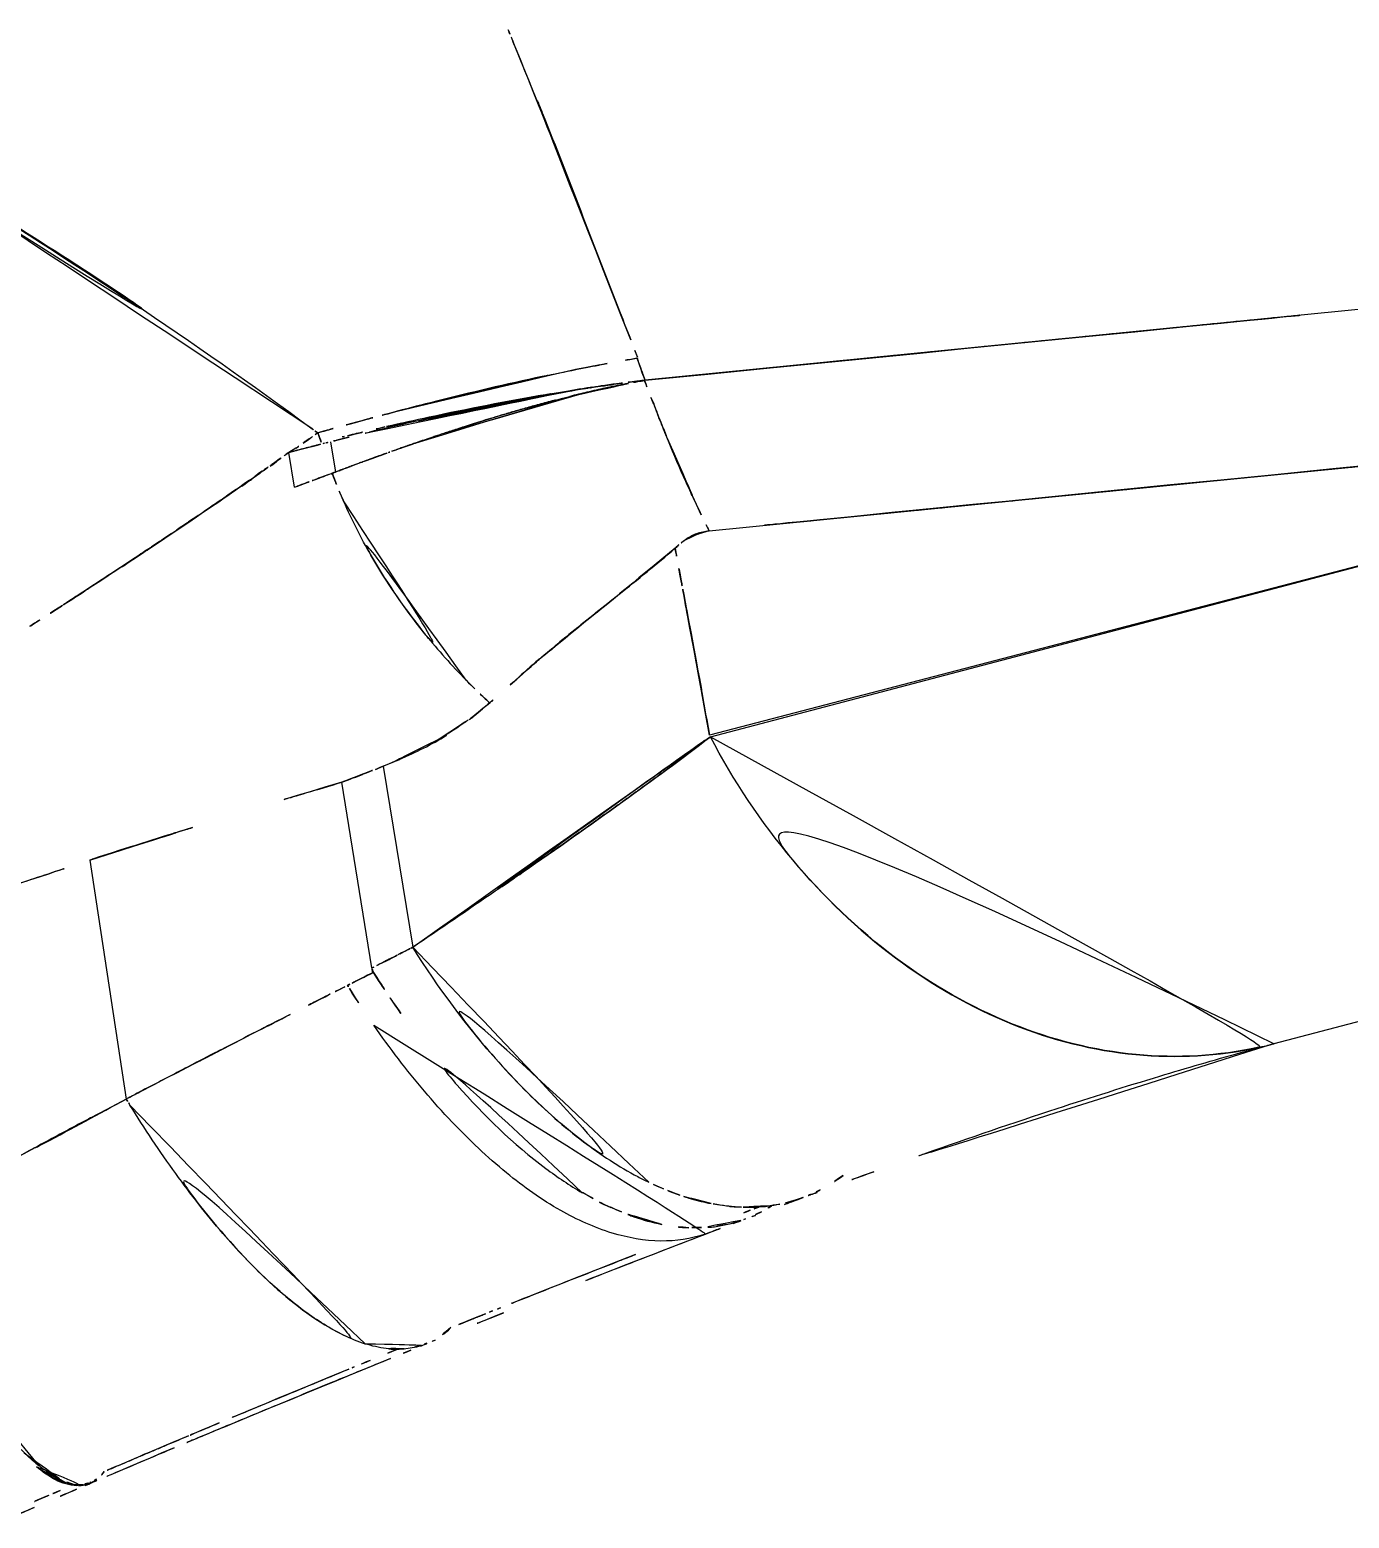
# Model space of a CAD drawing. Extents: x 16296660632 to 16296668616, y -37409619871 to -37409616241.
# Drawn here: x 16296668334.31 to 16296668358.5, y -37409617388.47 to -37409617361.19 of the extents above; entities that cross this region are included whole.
import ezdxf

# ---------------------------------------------------------------- set-up
doc = ezdxf.new("R2010")
doc.units = 0
doc.header["$LTSCALE"] = 10
doc.header["$MEASUREMENT"] = 0
doc.layers.get('0').update_dxf_attribs({"linetype": 'CONTINUOUS'})

msp = doc.modelspace()

# ---------------------------------------------------------------- linework, layer by layer
at = {"linetype": 'Continuous'}
for p, q in [((16296668362.0809, -37409617365.975067), (16296668345.58798, -37409617367.612106)), ((16296668339.820921, -37409617368.73893), (16296668339.91119, -37409617369.293297)), ((16296668339.187941, -37409617368.858253), (16296668339.05728, -37409617368.933693)), ((16296668339.160049, -37409617369.572357), (16296668339.057341, -37409617368.933647)), ((16296668346.76129, -37409617370.369949), (16296668361.848789, -37409617368.87368)), ((16296668362.08124, -37409617370.125328), (16296668346.769779, -37409617374.116753)), ((16296668346.78496, -37409617374.146431), (16296668362.08124, -37409617370.125328)), ((16296668340.78919, -37409617374.685219), (16296668341.329611, -37409617378.004379)), ((16296668340.577311, -37409617378.381981), (16296668340.02989, -37409617374.979263)), ((16296668372.440451, -37409617375.77652), (16296668357.11269, -37409617379.772186)), ((16296668335.408051, -37409617376.406868), (16296668336.074301, -37409617380.785133)), ((16296668340.577311, -37409617378.381989), (16296668340.585979, -37409617378.475449))]:
    msp.add_line(p, q, dxfattribs=at)
for points, start_tangent, end_tangent in [([(16296668343.07633, -37409617361.186943), (16296668343.16588, -37409617361.403221)], (0.383276563, -0.923633626), (0.381845014, -0.924226371)), ([(16296668343.16902, -37409617361.401917), (16296668343.079081, -37409617361.185791)], (-0.383536623, 0.923525668), (-0.38493057, 0.922945533)), ([(16296668343.16588, -37409617361.403221), (16296668345.43865, -37409617367.208893)], (0.381845014, -0.924226371), (0.348851817, -0.937177897)), ([(16296668345.32436, -37409617366.868637), (16296668345.08856, -37409617366.266998), (16296668343.71944, -37409617362.749229), (16296668343.16902, -37409617361.401917)], (-0.362956752, 0.931805986), (-0.383536623, 0.923525668)), ([(16296668330.90106, -37409617362.881493), (16296668330.954889, -37409617362.913193), (16296668335.172741, -37409617365.502998), (16296668339.46207, -37409617368.482536)], (0.861693158, -0.5074297), (0.801626673, -0.597824955)), ([(16296668339.45738, -37409617368.482536), (16296668332.80863, -37409617364.026169), (16296668330.90303, -37409617362.878159)], (-0.803686251, 0.595053283), (-0.860660242, 0.509179681)), ([(16296668345.58798, -37409617367.612106), (16296668347.648861, -37409617367.407562), (16296668349.58042, -37409617367.215843), (16296668351.38596, -37409617367.036629), (16296668353.06881, -37409617366.869598), (16296668354.632299, -37409617366.714401), (16296668356.07975, -37409617366.57074), (16296668357.439211, -37409617366.435799), (16296668358.70908, -37409617366.309761)], (0.99511012, 0.098771699), (0.995254481, 0.09730631)), ([(16296668345.446461, -37409617367.186218), (16296668345.32436, -37409617366.868637)], (-0.350351484, 0.936618299), (-0.362956752, 0.931805986)), ([(16296668344.309719, -37409617367.415749), (16296668345.441521, -37409617367.207443)], (0.980599263, 0.196023177), (0.986365333, 0.16457044)), ([(16296668344.893869, -37409617367.304527), (16296668344.31885, -37409617367.414871)], (-0.983520117, -0.180798724), (-0.9806523, -0.195757671)), ([(16296668345.43865, -37409617367.208893), (16296668344.893869, -37409617367.304527)], (-0.98635134, -0.164654286), (-0.983520117, -0.180798724)), ([(16296668345.58798, -37409617367.612106), (16296668345.50329, -37409617367.377274), (16296668345.447241, -37409617367.22242)], (-0.339214001, 0.940709233), (0.335304652, -0.942109755)), ([(16296668345.441521, -37409617367.207443), (16296668345.490669, -37409617367.344543), (16296668345.53652, -37409617367.479584), (16296668345.576851, -37409617367.612846)], (0.345406353, -0.938453223), (0.273126742, -0.961978057)), ([(16296668345.447241, -37409617367.22242), (16296668345.446461, -37409617367.186218)], (0.410237534, -0.911978709), (-0.350351484, 0.936618299)), ([(16296668341.045271, -37409617368.178307), (16296668341.73859, -37409617368.000427), (16296668343.70256, -37409617367.541588), (16296668344.309719, -37409617367.415749)], (0.967384438, 0.253312751), (0.980599263, 0.196023177)), ([(16296668344.31885, -37409617367.414871), (16296668343.715019, -37409617367.539841), (16296668341.74791, -37409617367.998863), (16296668341.04545, -37409617368.178978)], (-0.9806523, -0.195757671), (-0.967410423, -0.253213492)), ([(16296668344.20949, -37409617367.906067), (16296668344.52306, -37409617367.830307), (16296668344.856131, -37409617367.755203), (16296668345.207701, -37409617367.682457), (16296668345.57744, -37409617367.613968)], (0.970376776, 0.24159659), (0.985139892, 0.171753872)), ([(16296668344.67613, -37409617367.734291), (16296668345.49159, -37409617367.624153)], (0.989082056, 0.147365827), (0.99284205, 0.119434765)), ([(16296668345.013309, -37409617367.683403), (16296668345.437799, -37409617367.629112)], (0.990938521, 0.134316225), (0.992887376, 0.119057377)), ([(16296668345.437811, -37409617367.629219), (16296668345.016541, -37409617367.682968)], (-0.992841478, -0.119439521), (-0.991058081, -0.133431182)), ([(16296668345.576891, -37409617367.612823), (16296668345.0117, -37409617367.685211)], (-0.993323946, -0.115358308), (-0.990421139, -0.138079571)), ([(16296668345.57744, -37409617367.613968), (16296668345.060209, -37409617367.712471)], (-0.985059734, -0.172213007), (-0.979521077, -0.201341651)), ([(16296668345.437799, -37409617367.629112), (16296668345.49058, -37409617367.622833)], (0.992887376, 0.119057376), (0.993128272, 0.117030915)), ([(16296668345.576851, -37409617367.612846), (16296668345.437811, -37409617367.629219)], (-0.993417932, -0.114546112), (-0.992841478, -0.119439522)), ([(16296668345.49058, -37409617367.622833), (16296668345.576891, -37409617367.612823)], (0.993128272, 0.117030915), (0.993520198, 0.113655693)), ([(16296668345.49159, -37409617367.624153), (16296668345.57744, -37409617367.613968)], (0.99284205, 0.119434764), (0.993226981, 0.116190211)), ([(16296668345.57744, -37409617367.613968), (16296668345.696409, -37409617367.926857)], (0.350919947, -0.936405463), (0.359829594, -0.93301804)), ([(16296668340.53768, -37409617368.561737), (16296668341.921631, -37409617368.244766), (16296668343.85247, -37409617367.867172), (16296668344.45233, -37409617367.768417)], (0.972095834, 0.234584079), (0.988052529, 0.154117485)), ([(16296668340.848471, -37409617368.460876), (16296668341.628281, -37409617368.28878), (16296668343.764999, -37409617367.876343), (16296668344.405041, -37409617367.771889)], (0.975134914, 0.221612047), (0.988233021, 0.152955861)), ([(16296668344.406321, -37409617367.7761), (16296668343.7607, -37409617367.885292), (16296668341.58226, -37409617368.321831), (16296668340.77903, -37409617368.505966)], (-0.987423076, -0.158100187), (-0.973252791, -0.229736815)), ([(16296668344.404921, -37409617367.771141), (16296668343.812241, -37409617367.866737), (16296668341.82453, -37409617368.246162), (16296668341.11764, -37409617368.399597)], (-0.988455857, -0.151509137), (-0.975997783, -0.217780457)), ([(16296668341.39423, -37409617368.755569), (16296668341.455391, -37409617368.734497), (16296668341.520639, -37409617368.712151), (16296668341.58876, -37409617368.688919), (16296668341.66127, -37409617368.66433), (16296668341.7397, -37409617368.637894), (16296668341.82556, -37409617368.609123), (16296668341.920309, -37409617368.577621), (16296668342.0254, -37409617368.542976), (16296668342.142229, -37409617368.504837), (16296668342.27212, -37409617368.462914), (16296668342.416361, -37409617368.416931), (16296668342.57617, -37409617368.366768), (16296668342.752661, -37409617368.312302), (16296668342.94685, -37409617368.253563), (16296668343.159639, -37409617368.190697), (16296668343.39179, -37409617368.123993), (16296668343.643909, -37409617368.053879), (16296668343.91641, -37409617367.980957), (16296668344.20949, -37409617367.906067)], (0.945263824, 0.326307067), (0.970376776, 0.24159659)), ([(16296668344.514009, -37409617367.832817), (16296668343.93932, -37409617367.97541), (16296668342.0488, -37409617368.535797), (16296668341.39419, -37409617368.755493)], (-0.973584754, -0.228325922), (-0.94556618, -0.325429868)), ([(16296668344.405041, -37409617367.771889), (16296668344.959471, -37409617367.690742)], (0.988233021, 0.152955861), (0.990692449, 0.136119325)), ([(16296668344.45233, -37409617367.768417), (16296668344.67613, -37409617367.734291)], (0.988052529, 0.154117485), (0.989082056, 0.147365827)), ([(16296668344.67609, -37409617367.734047), (16296668344.406321, -37409617367.7761)], (-0.988726894, -0.149730191), (-0.987423076, -0.158100187)), ([(16296668344.959471, -37409617367.690712), (16296668344.427771, -37409617367.767647)], (-0.99081421, -0.135230176), (-0.98855187, -0.150881414)), ([(16296668345.060209, -37409617367.712471), (16296668344.514009, -37409617367.832817)], (-0.979521077, -0.201341651), (-0.973584754, -0.228325922)), ([(16296668345.0117, -37409617367.685211), (16296668344.67609, -37409617367.734047)], (-0.990421139, -0.138079571), (-0.988726894, -0.14973019)), ([(16296668344.959471, -37409617367.690742), (16296668345.013309, -37409617367.683403)], (0.990692449, 0.136119326), (0.990938521, 0.134316225)), ([(16296668345.016541, -37409617367.682968), (16296668344.959471, -37409617367.690712)], (-0.991058081, -0.133431182), (-0.99081421, -0.135230175)), ([(16296668345.82613, -37409617368.251472), (16296668345.58798, -37409617367.612106)], (-0.361160129, 0.932503813), (-0.336987855, 0.941508994)), ([(16296668345.696409, -37409617367.926857), (16296668345.81831, -37409617368.238632)], (0.359829594, -0.93301804), (0.368415934, -0.929661067)), ([(16296668341.04545, -37409617368.178978), (16296668340.323351, -37409617368.371758)], (-0.967410423, -0.253213492), (-0.964923364, -0.262531716)), ([(16296668339.46207, -37409617368.482536), (16296668339.586321, -37409617368.575401)], (0.801626673, -0.597824955), (0.800385797, -0.599485259)), ([(16296668339.586281, -37409617368.575371), (16296668340.32095, -37409617368.371773)], (0.96249378, 0.271303749), (0.964888746, 0.262658918)), ([(16296668340.32111, -37409617368.372368), (16296668339.7621, -37409617368.526588)], (-0.964915845, -0.26255935), (-0.963077713, -0.269223549)), ([(16296668340.323191, -37409617368.371178), (16296668341.039169, -37409617368.179909)], (0.964896262, 0.262631307), (0.967362914, 0.253394935)), ([(16296668340.81867, -37409617368.467056), (16296668340.39222, -37409617368.565788)], (-0.974962982, -0.222367225), (-0.973511057, -0.22863994)), ([(16296668341.11764, -37409617368.399597), (16296668340.81867, -37409617368.467056)], (-0.975997783, -0.217780457), (-0.974962982, -0.222367225)), ([(16296668345.81831, -37409617368.238632), (16296668345.94294, -37409617368.549049), (16296668346.01609, -37409617368.727608)], (0.368415934, -0.929661067), (0.381645029, -0.92430897)), ([(16296668346.01598, -37409617368.727654), (16296668345.95022, -37409617368.565788), (16296668345.82613, -37409617368.251472)], (-0.379543262, 0.92517399), (-0.361160129, 0.932503813)), ([(16296668339.41641, -37409617368.694611), (16296668339.186131, -37409617368.855873)], (-0.818823867, -0.574044837), (-0.819471102, -0.573120504)), ([(16296668339.32048, -37409617368.763878), (16296668339.453291, -37409617368.669594), (16296668339.58626, -37409617368.575447)], (0.815064161, 0.579370705), (0.816483432, 0.577368864)), ([(16296668339.468201, -37409617368.658287), (16296668339.41641, -37409617368.694611)], (-0.818688261, -0.574238218), (-0.818823867, -0.574044838)), ([(16296668339.58408, -37409617368.576553), (16296668339.45738, -37409617368.482536)], (-0.802412851, 0.596769317), (-0.803686251, 0.595053283)), ([(16296668339.586321, -37409617368.575401), (16296668339.468201, -37409617368.658287)], (-0.818392716, -0.574659345), (-0.818688262, -0.574238216)), ([(16296668339.58626, -37409617368.575447), (16296668339.60948, -37409617368.630363), (16296668339.630819, -37409617368.686653), (16296668339.650591, -37409617368.744133)], (0.407113402, -0.91337762), (0.310539459, -0.95056049)), ([(16296668339.650591, -37409617368.744118), (16296668339.631269, -37409617368.687531), (16296668339.609831, -37409617368.631264), (16296668339.586281, -37409617368.575371)], (-0.30640484, 0.951901294), (-0.404240717, 0.914652635)), ([(16296668339.7621, -37409617368.526588), (16296668339.58408, -37409617368.576553)], (-0.963077713, -0.269223549), (-0.962510228, -0.271245389)), ([(16296668339.71052, -37409617368.766777), (16296668339.63946, -37409617368.784683)], (-0.969789547, -0.243943098), (-0.969581917, -0.244767044)), ([(16296668339.77352, -37409617368.750954), (16296668339.71052, -37409617368.766777)], (-0.969976149, -0.243200061), (-0.969789547, -0.243943098)), ([(16296668339.736139, -37409617368.760429), (16296668339.820921, -37409617368.73893)], (0.969307656, 0.245850905), (0.969396743, 0.245499399)), ([(16296668339.937401, -37409617368.710037), (16296668339.77352, -37409617368.750954)], (-0.970472527, -0.24121168), (-0.969976149, -0.243200061)), ([(16296668339.9373, -37409617368.709641), (16296668340.53768, -37409617368.561737)], (0.969861266, 0.243657802), (0.972095834, 0.234584079)), ([(16296668340.035009, -37409617368.650818), (16296668340.132771, -37409617368.62748)], (0.972513276, 0.232847435), (0.972812531, 0.231593997)), ([(16296668340.132771, -37409617368.62748), (16296668340.848471, -37409617368.460876)], (0.972812531, 0.231593997), (0.975134914, 0.221612047)), ([(16296668340.77903, -37409617368.505966), (16296668339.937401, -37409617368.710037)], (-0.973252791, -0.229736815), (-0.970472527, -0.24121168)), ([(16296668340.39222, -37409617368.565788), (16296668340.13271, -37409617368.627243)], (-0.973511057, -0.22863994), (-0.972643762, -0.232301772)), ([(16296668341.322599, -37409617368.780373), (16296668341.327101, -37409617368.778801), (16296668341.391411, -37409617368.756554), (16296668341.39423, -37409617368.755569)], (0.944751732, 0.327786767), (0.945263824, 0.326307068)), ([(16296668341.39419, -37409617368.755493), (16296668341.32255, -37409617368.78022)], (-0.94556618, -0.325429868), (-0.945028955, -0.326986657)), ([(16296668346.01609, -37409617368.727608), (16296668346.334101, -37409617369.468643), (16296668346.761, -37409617370.369308)], (0.381645029, -0.92430897), (0.447408719, -0.894329603)), ([(16296668338.825001, -37409617369.098579), (16296668339.05728, -37409617368.933693)], (0.816437228, 0.577434198), (0.814426577, 0.580266621)), ([(16296668339.05728, -37409617368.933693), (16296668338.825041, -37409617369.098488)], (-0.81455696, -0.580083579), (-0.816499351, -0.577346351)), ([(16296668339.057341, -37409617368.933647), (16296668339.311991, -37409617368.868393), (16296668339.56653, -37409617368.803497), (16296668339.736139, -37409617368.760429)], (0.968553093, 0.248806967), (0.969307656, 0.245850905)), ([(16296668339.197861, -37409617368.897346), (16296668339.057301, -37409617368.933678)], (-0.968362191, -0.249548928), (-0.968000355, -0.250948826)), ([(16296668339.18783, -37409617368.858299), (16296668339.32048, -37409617368.763878)], (0.814365061, 0.580352951), (0.81506416, 0.579370706)), ([(16296668339.63946, -37409617368.784683), (16296668339.197861, -37409617368.897346)], (-0.969581917, -0.244767044), (-0.968362191, -0.249548927)), ([(16296668340.565689, -37409617369.049919), (16296668340.62187, -37409617369.029457), (16296668340.69243, -37409617369.003853), (16296668340.73535, -37409617368.988327)], (0.939407602, 0.342802213), (0.940574019, 0.339588743)), ([(16296668340.650101, -37409617369.0186), (16296668340.5655, -37409617369.049393)], (-0.940023343, -0.341110121), (-0.939399439, -0.342824581)), ([(16296668340.735161, -37409617368.987831), (16296668340.650101, -37409617369.0186)], (-0.94065214, -0.33937229), (-0.940023343, -0.34111012)), ([(16296668340.73535, -37409617368.988327), (16296668340.769819, -37409617368.975899), (16296668340.854429, -37409617368.945503), (16296668340.88426, -37409617368.934822)], (0.940574019, 0.339588744), (0.941592021, 0.336755797)), ([(16296668340.88426, -37409617368.934822), (16296668340.945089, -37409617368.913109)], (0.941592021, 0.336755797), (0.942033401, 0.335519108)), ([(16296668341.32255, -37409617368.78022), (16296668340.735161, -37409617368.987831)], (-0.945028956, -0.326986656), (-0.94065214, -0.339372289)), ([(16296668340.945089, -37409617368.913109), (16296668341.03437, -37409617368.881416), (16296668341.11611, -37409617368.852547), (16296668341.14179, -37409617368.843513)], (0.942033401, 0.335519107), (0.943410114, 0.331628342)), ([(16296668341.14179, -37409617368.843513), (16296668341.191071, -37409617368.826233), (16296668341.214849, -37409617368.817886)], (0.943410114, 0.331628342), (0.943948438, 0.330092936)), ([(16296668341.214849, -37409617368.817886), (16296668341.26086, -37409617368.801842), (16296668341.322599, -37409617368.780373)], (0.943948438, 0.330092935), (0.944751732, 0.327786767)), ([(16296668346.618259, -37409617370.07917), (16296668346.34137, -37409617369.485153), (16296668346.01598, -37409617368.727654)], (-0.435067434, 0.900397872), (-0.379543262, 0.92517399)), ([(16296668360.55061, -37409617369.002434), (16296668360.51729, -37409617369.005737), (16296668360.411341, -37409617369.016243), (16296668360.2953, -37409617369.027763), (16296668360.167891, -37409617369.04039), (16296668360.02783, -37409617369.054283), (16296668359.873819, -37409617369.06955), (16296668359.70455, -37409617369.086342), (16296668359.518721, -37409617369.104767), (16296668359.31505, -37409617369.124977), (16296668359.092251, -37409617369.147057), (16296668358.84902, -37409617369.171204), (16296668358.584061, -37409617369.197472), (16296668358.296089, -37409617369.226021), (16296668357.983801, -37409617369.257004), (16296668357.64591, -37409617369.290497), (16296668357.28112, -37409617369.326683), (16296668356.88814, -37409617369.365646), (16296668356.464899, -37409617369.407631), (16296668356.00905, -37409617369.452843), (16296668355.518101, -37409617369.501518), (16296668354.988819, -37409617369.554008), (16296668354.417959, -37409617369.610626), (16296668353.802259, -37409617369.671677), (16296668353.138491, -37409617369.737511), (16296668352.42338, -37409617369.808434), (16296668351.653669, -37409617369.884773), (16296668350.8244, -37409617369.967003), (16296668349.928129, -37409617370.055893), (16296668348.95727, -37409617370.152184), (16296668347.9042, -37409617370.256607), (16296668346.761299, -37409617370.369949)], (-0.995118381, -0.098688437), (-0.995118384, -0.098688411)), ([(16296668338.57708, -37409617369.273178), (16296668338.18766, -37409617369.544991)], (-0.818499142, -0.57450775), (-0.821488944, -0.570224442)), ([(16296668338.583651, -37409617369.268639), (16296668338.825001, -37409617369.098579)], (0.818437665, 0.574595325), (0.816437228, 0.577434198)), ([(16296668338.83243, -37409617369.10273), (16296668338.5252, -37409617369.316254)], (-0.820605021, -0.571495756), (-0.821725681, -0.569883238)), ([(16296668338.825041, -37409617369.098488), (16296668338.57708, -37409617369.273178)], (-0.816499352, -0.577346351), (-0.818499142, -0.57450775)), ([(16296668339.91119, -37409617369.293297), (16296668339.890869, -37409617369.300972), (16296668339.87047, -37409617369.308563), (16296668339.850019, -37409617369.316139)], (-0.935135202, -0.354291059), (-0.938626319, -0.344935696)), ([(16296668339.86714, -37409617369.309807), (16296668339.87347, -37409617369.307457), (16296668339.8978, -37409617369.298393), (16296668339.9112, -37409617369.293343)], (0.938490885, 0.345304009), (0.935315884, 0.353813788)), ([(16296668339.917801, -37409617369.29084), (16296668339.989651, -37409617369.263687), (16296668340.011909, -37409617369.255287), (16296668340.035561, -37409617369.246391), (16296668340.058029, -37409617369.237953), (16296668340.08917, -37409617369.226257), (16296668340.10597, -37409617369.219963), (16296668340.12398, -37409617369.213211), (16296668340.136841, -37409617369.208397)], (0.935276942, 0.353916715), (0.936597997, 0.350405752)), ([(16296668340.012739, -37409617369.254784), (16296668339.91778, -37409617369.290787)], (-0.935365148, -0.35368353), (-0.93468044, -0.355489065)), ([(16296668340.136841, -37409617369.208397), (16296668340.14356, -37409617369.205887), (16296668340.16514, -37409617369.197823), (16296668340.189131, -37409617369.188858), (16296668340.197741, -37409617369.185654)], (0.936597998, 0.350405751), (0.936983894, 0.349372555)), ([(16296668340.5655, -37409617369.049393), (16296668340.012739, -37409617369.254784)], (-0.939399439, -0.342824581), (-0.935365148, -0.35368353)), ([(16296668340.197741, -37409617369.185654), (16296668340.215969, -37409617369.178864), (16296668340.246031, -37409617369.167671), (16296668340.279579, -37409617369.155197), (16296668340.316629, -37409617369.141472), (16296668340.35684, -37409617369.126587), (16296668340.370781, -37409617369.121452)], (0.936983894, 0.349372555), (0.938138021, 0.346261539)), ([(16296668340.370781, -37409617369.121452), (16296668340.39974, -37409617369.110771), (16296668340.4471, -37409617369.093353)], (0.938138021, 0.346261539), (0.938623216, 0.344944137)), ([(16296668340.4471, -37409617369.093353), (16296668340.49962, -37409617369.074074), (16296668340.55773, -37409617369.052818), (16296668340.565689, -37409617369.049919)], (0.938623216, 0.344944138), (0.939407602, 0.342802214)), ([(16296668338.5252, -37409617369.316254), (16296668336.52202, -37409617370.680946)], (-0.821725681, -0.569883238), (-0.83198493, -0.55479823)), ([(16296668338.187691, -37409617369.545036), (16296668338.57712, -37409617369.273232)], (0.821529233, 0.570166396), (0.818490592, 0.57451993)), ([(16296668338.192591, -37409617369.552094), (16296668338.69039, -37409617369.207329)], (0.823754927, 0.566946048), (0.820400695, 0.571789034)), ([(16296668339.16004, -37409617369.572388), (16296668339.389549, -37409617369.486687), (16296668339.542801, -37409617369.42968)], (0.936535646, 0.350572366), (0.937449889, 0.348120247)), ([(16296668339.236919, -37409617369.543503), (16296668339.160049, -37409617369.572357)], (-0.936326525, -0.351130516), (-0.936004701, -0.3519875)), ([(16296668339.313749, -37409617369.514732), (16296668339.236919, -37409617369.543503)], (-0.93664881, -0.350269905), (-0.936326525, -0.351130515)), ([(16296668339.39052, -37409617369.486053), (16296668339.313749, -37409617369.514732)], (-0.936971543, -0.349405677), (-0.936648811, -0.350269904)), ([(16296668339.5439, -37409617369.429024), (16296668339.39052, -37409617369.486053)], (-0.937608532, -0.347692739), (-0.936971543, -0.349405677)), ([(16296668339.543989, -37409617369.429253), (16296668339.619499, -37409617369.401222), (16296668339.696251, -37409617369.372787)], (0.937452698, 0.348112683), (0.937815198, 0.347134922)), ([(16296668339.768909, -37409617369.345917), (16296668339.62051, -37409617369.400658), (16296668339.5439, -37409617369.429024)], (-0.938521739, -0.345220142), (-0.937608532, -0.347692739)), ([(16296668339.696251, -37409617369.372787), (16296668339.77305, -37409617369.344383)], (0.937815198, 0.347134922), (0.937997691, 0.346641504)), ([(16296668339.77305, -37409617369.344383), (16296668339.84989, -37409617369.31601)], (0.937997691, 0.346641503), (0.93818006, 0.34614762)), ([(16296668339.850019, -37409617369.316139), (16296668339.768909, -37409617369.345917)], (-0.938851486, -0.344322359), (-0.938521738, -0.345220142)), ([(16296668339.84989, -37409617369.31601), (16296668340.06584, -37409617369.839394)], (0.356537621, -0.934280967), (0.405964038, -0.913889052)), ([(16296668340.06612, -37409617369.839256), (16296668339.84996, -37409617369.316078)], (-0.405616303, 0.914043442), (-0.357974882, 0.933731216)), ([(16296668336.521669, -37409617370.68042), (16296668337.694771, -37409617369.892662), (16296668338.192591, -37409617369.552094)], (0.833251114, 0.552894729), (0.823754927, 0.566946048)), ([(16296668337.62145, -37409617369.935013), (16296668338.107201, -37409617369.600822)], (0.825553028, 0.564324551), (0.822129294, 0.56930082)), ([(16296668338.09577, -37409617369.608704), (16296668337.62145, -37409617369.935013)], (-0.822168144, -0.569244712), (-0.825518155, -0.564375563)), ([(16296668340.06584, -37409617369.839394), (16296668340.5616, -37409617370.816338), (16296668341.525841, -37409617372.227501), (16296668342.305571, -37409617373.10627)], (0.405964038, -0.913889052), (0.700897699, -0.713261814)), ([(16296668337.256451, -37409617370.183372), (16296668337.62145, -37409617369.935013)], (0.827914079, 0.560854952), (0.825553028, 0.56432455)), ([(16296668337.62145, -37409617369.935013), (16296668337.25646, -37409617370.18338)], (-0.825518155, -0.564375563), (-0.827906272, -0.560866477)), ([(16296668336.76148, -37409617370.516762), (16296668337.14427, -37409617370.259247)], (0.830845876, 0.556502588), (0.828605437, 0.559833037)), ([(16296668337.144291, -37409617370.259262), (16296668336.76148, -37409617370.516762)], (-0.828603814, -0.55983544), (-0.830857956, -0.556484553)), ([(16296668337.14427, -37409617370.259247), (16296668337.256451, -37409617370.183372)], (0.828605437, 0.559833037), (0.827914079, 0.560854953)), ([(16296668337.25646, -37409617370.18338), (16296668337.144291, -37409617370.259262)], (-0.827906272, -0.560866477), (-0.828603814, -0.55983544)), ([(16296668342.305269, -37409617373.10656), (16296668341.558901, -37409617372.268898), (16296668340.584391, -37409617370.857246), (16296668340.06612, -37409617369.839256)], (-0.700892237, 0.713267182), (-0.405616303, 0.914043442)), ([(16296668346.3279, -37409617370.533318), (16296668346.53586, -37409617370.423088), (16296668346.761299, -37409617370.369949)], (0.826776164, 0.562531044), (0.994548433, 0.10427567)), ([(16296668346.761, -37409617370.369308), (16296668346.53623, -37409617370.422737), (16296668346.32789, -37409617370.533318)], (-0.99445262, -0.105185491), (-0.826274528, -0.563267614)), ([(16296668346.761299, -37409617370.369949), (16296668346.618259, -37409617370.07917)], (-0.447749033, 0.894159272), (-0.435067434, 0.900397872)), ([(16296668336.34609, -37409617370.793747), (16296668336.659611, -37409617370.584908)], (0.833073381, 0.553162492), (0.831411508, 0.555657183)), ([(16296668336.65962, -37409617370.584923), (16296668336.34609, -37409617370.793747)], (-0.831425334, -0.555636495), (-0.833087659, -0.553140988)), ([(16296668336.659611, -37409617370.584908), (16296668336.76148, -37409617370.516762)], (0.831411508, 0.555657183), (0.830845876, 0.556502588)), ([(16296668336.76148, -37409617370.516762), (16296668336.65962, -37409617370.584923)], (-0.830857955, -0.556484553), (-0.831425334, -0.555636495)), ([(16296668346.138889, -37409617370.690948), (16296668346.3279, -37409617370.533318)], (0.703539243, 0.71065641), (0.826776164, 0.562531044)), ([(16296668346.32789, -37409617370.533318), (16296668346.13928, -37409617370.691017)], (-0.826274528, -0.563267614), (-0.703008576, -0.71118137)), ([(16296668334.92894, -37409617371.7229), (16296668336.203251, -37409617370.89109), (16296668336.521669, -37409617370.68042)], (0.839801197, 0.54289405), (0.833251114, 0.552894729)), ([(16296668336.52202, -37409617370.680946), (16296668336.392839, -37409617370.766937), (16296668335.31789, -37409617371.472481)], (-0.83198493, -0.55479823), (-0.838927582, -0.544243064)), ([(16296668336.17098, -37409617370.909828), (16296668335.955799, -37409617371.05191)], (-0.833961597, -0.551822485), (-0.834989231, -0.550266284)), ([(16296668336.17098, -37409617370.909828), (16296668336.34609, -37409617370.793747)], (0.833950267, 0.551839607), (0.833073381, 0.553162492)), ([(16296668336.34609, -37409617370.793747), (16296668336.17098, -37409617370.909828)], (-0.833087659, -0.553140988), (-0.833961597, -0.551822485)), ([(16296668346.13928, -37409617370.691017), (16296668345.10449, -37409617371.540672), (16296668344.90262, -37409617371.701912)], (-0.760519085, -0.649315579), (-0.781732735, -0.623613607)), ([(16296668346.13945, -37409617370.690941), (16296668346.21003, -37409617371.073013)], (0.181397483, -0.98340986), (0.181890706, -0.983318754)), ([(16296668346.24929, -37409617371.284866), (16296668346.138889, -37409617370.690948)], (-0.182414374, 0.983221743), (-0.183103553, 0.983093632)), ([(16296668335.68215, -37409617371.231812), (16296668335.955799, -37409617371.051933)], (0.836232684, 0.548374778), (0.83498329, 0.5502753)), ([(16296668335.955799, -37409617371.05191), (16296668335.68215, -37409617371.231812)], (-0.834989231, -0.550266284), (-0.836233025, -0.548374259)), ([(16296668335.955799, -37409617371.051933), (16296668336.17098, -37409617370.909828)], (0.83498329, 0.5502753), (0.833950267, 0.551839607)), ([(16296668344.90283, -37409617371.702179), (16296668346.13945, -37409617370.690941)], (0.779399661, 0.626527069), (0.771593494, 0.636115933)), ([(16296668346.21003, -37409617371.073013), (16296668346.24925, -37409617371.284866)], (0.181890706, -0.983318753), (0.182164437, -0.98326808)), ([(16296668334.93951, -37409617371.715797), (16296668335.602221, -37409617371.284203)], (0.839268475, 0.54371723), (0.836584184, 0.547838391)), ([(16296668335.31789, -37409617371.472481), (16296668334.889391, -37409617371.749336)], (-0.838927582, -0.544243064), (-0.840904571, -0.541183427)), ([(16296668335.602221, -37409617371.284187), (16296668334.93952, -37409617371.715797)], (-0.836583152, -0.547839967), (-0.839260557, -0.543729452)), ([(16296668335.602221, -37409617371.284203), (16296668335.68215, -37409617371.231812)], (0.836584184, 0.547838391), (0.836232684, 0.548374779)), ([(16296668335.68215, -37409617371.231812), (16296668335.602221, -37409617371.284187)], (-0.836233025, -0.548374258), (-0.836583152, -0.547839967)), ([(16296668346.24925, -37409617371.284866), (16296668346.29563, -37409617371.535004)], (0.182164437, -0.98326808), (0.182487843, -0.98320811)), ([(16296668346.29566, -37409617371.534981), (16296668346.24929, -37409617371.284866)], (-0.182123887, 0.983275592), (-0.182414374, 0.983221743)), ([(16296668334.889391, -37409617371.749336), (16296668334.351589, -37409617372.093918)], (-0.840904571, -0.541183427), (-0.843029487, -0.537867348)), ([(16296668334.716379, -37409617371.860107), (16296668334.92894, -37409617371.7229)], (0.8405128, 0.541791689), (0.839801197, 0.54289405)), ([(16296668334.888889, -37409617371.748573), (16296668334.93951, -37409617371.715797)], (0.839456875, 0.54342631), (0.839268475, 0.54371723)), ([(16296668334.93952, -37409617371.715797), (16296668334.88913, -37409617371.748428)], (-0.839260557, -0.543729452), (-0.839447889, -0.543440192)), ([(16296668344.90262, -37409617371.701912), (16296668343.951019, -37409617372.468513), (16296668342.734739, -37409617373.520859)], (-0.781732735, -0.623613607), (-0.739486688, -0.673171181)), ([(16296668343.968809, -37409617372.452637), (16296668344.85128, -37409617371.743568), (16296668344.90283, -37409617371.702179)], (0.772499856, 0.635014939), (0.779399661, 0.626527069)), ([(16296668346.29563, -37409617371.535004), (16296668346.35203, -37409617371.83857), (16296668346.5672, -37409617372.990387), (16296668346.78496, -37409617374.146431)], (0.182487844, -0.98320811), (0.185856963, -0.982576811)), ([(16296668346.769779, -37409617374.116753), (16296668346.56119, -37409617372.975403), (16296668346.350889, -37409617371.833473), (16296668346.29566, -37409617371.534981)], (-0.179117031, 0.983827774), (-0.182123888, 0.983275592)), ([(16296668334.35124, -37409617372.093384), (16296668334.7171, -37409617371.85965)], (0.843071791, 0.537801037), (0.842371712, 0.538896928)), ([(16296668334.716379, -37409617371.860107), (16296668334.888889, -37409617371.748573)], (0.840081434, 0.542460306), (0.839456875, 0.54342631)), ([(16296668334.351589, -37409617372.093918), (16296668334.23797, -37409617372.166344)], (-0.843029487, -0.537867348), (-0.843428591, -0.537241298)), ([(16296668343.11244, -37409617373.195488), (16296668343.535549, -37409617372.81855), (16296668343.968809, -37409617372.452637)], (0.744873972, 0.667205191), (0.772499856, 0.635014939)), ([(16296668342.305571, -37409617373.10627), (16296668342.73488, -37409617373.520882)], (0.700897699, -0.713261814), (0.737329423, -0.675533361)), ([(16296668342.734739, -37409617373.520859), (16296668342.305269, -37409617373.10656)], (-0.738198146, 0.674583944), (-0.700892237, 0.713267182)), ([(16296668342.604099, -37409617373.635353), (16296668343.11244, -37409617373.195488)], (0.774415531, 0.632677315), (0.744873972, 0.667205191)), ([(16296668342.6047, -37409617373.635979), (16296668341.94595, -37409617374.12178)], (-0.758246258, -0.65196826), (-0.85130459, -0.524671797)), ([(16296668342.73488, -37409617373.520882), (16296668342.6047, -37409617373.635979)], (-0.740116853, -0.672478285), (-0.758246258, -0.65196826)), ([(16296668341.783939, -37409617374.205231), (16296668342.249531, -37409617373.907043), (16296668342.604099, -37409617373.635353)], (0.865591302, 0.500751134), (0.774415531, 0.632677315)), ([(16296668341.94595, -37409617374.12178), (16296668341.089609, -37409617374.557228), (16296668340.789141, -37409617374.685661)], (-0.85130459, -0.524671797), (-0.923489519, -0.383623653)), ([(16296668341.32967, -37409617378.004433), (16296668344.338989, -37409617375.932747), (16296668345.014299, -37409617375.452438), (16296668345.654619, -37409617374.989197), (16296668345.96126, -37409617374.764137), (16296668346.258381, -37409617374.543709), (16296668346.40325, -37409617374.435303), (16296668346.5457, -37409617374.328072), (16296668346.677971, -37409617374.213257), (16296668346.784479, -37409617374.145409)], (0.829008211, 0.559236431), (0.911910265, 0.410389655)), ([(16296668346.78496, -37409617374.146431), (16296668345.181259, -37409617375.33268), (16296668343.35195, -37409617376.623512), (16296668341.329679, -37409617378.004478)], (-0.793786395, -0.608196645), (-0.828354218, -0.560204686)), ([(16296668346.78499, -37409617374.146561), (16296668348.295309, -37409617376.402367), (16296668350.1817, -37409617378.196564), (16296668352.32654, -37409617379.410797), (16296668354.59326, -37409617379.970558), (16296668356.838449, -37409617379.837723), (16296668357.125931, -37409617379.768433)], (0.466955891, -0.884280609), (0.967052087, 0.254578596)), ([(16296668340.7892, -37409617374.68528), (16296668341.783939, -37409617374.205231)], (0.927090759, 0.37483693), (0.865591302, 0.500751134)), ([(16296668340.02989, -37409617374.979263), (16296668340.28368, -37409617374.880783), (16296668340.536791, -37409617374.782761), (16296668340.78919, -37409617374.685226)], (0.932135005, 0.362110939), (0.932882296, 0.360181373)), ([(16296668340.789141, -37409617374.685661), (16296668340.40572, -37409617374.839256)], (-0.923489519, -0.383623653), (-0.93287351, -0.360204129)), ([(16296668340.02989, -37409617374.979263), (16296668337.28801, -37409617375.808487)], (-0.959197723, -0.282736146), (-0.954995773, -0.296619408)), ([(16296668340.40572, -37409617374.839256), (16296668340.02989, -37409617374.979263)], (-0.93287351, -0.360204129), (-0.941123528, -0.338062872)), ([(16296668357.112459, -37409617379.772087), (16296668356.829679, -37409617379.839851), (16296668354.5833, -37409617379.970673), (16296668352.32024, -37409617379.412422), (16296668350.18038, -37409617378.200249), (16296668348.29619, -37409617376.408539), (16296668346.785021, -37409617374.146553)], (-0.967478298, -0.252954031), (-0.465590263, 0.8850004)), ([(16296668335.40801, -37409617376.406937), (16296668336.92704, -37409617375.921753), (16296668337.288059, -37409617375.808632)], (0.950812281, 0.309767666), (0.954530808, 0.29811229)), ([(16296668337.28801, -37409617375.808487), (16296668337.165951, -37409617375.846458), (16296668336.19989, -37409617376.150047)], (-0.954995773, -0.296619408), (-0.95325091, -0.302179918)), ([(16296668336.19989, -37409617376.150047), (16296668334.248949, -37409617376.777092)], (-0.95325091, -0.302179918), (-0.951019977, -0.309129427)), ([(16296668332.573811, -37409617377.337044), (16296668332.960421, -37409617377.21093), (16296668333.376869, -37409617377.075073), (16296668333.826571, -37409617376.928337), (16296668334.312969, -37409617376.769173), (16296668334.83918, -37409617376.595993), (16296668335.408051, -37409617376.406883)], (0.950836683, 0.309692754), (0.948517823, 0.31672376)), ([(16296668341.24556, -37409617378.044807), (16296668341.070589, -37409617378.132736), (16296668341.00976, -37409617378.165154)], (-0.899584835, -0.436746064), (-0.880261587, -0.474488713)), ([(16296668341.25001, -37409617378.043022), (16296668341.329611, -37409617378.004402)], (0.89463573, 0.446796274), (0.905723078, 0.423869916)), ([(16296668341.329611, -37409617378.004379), (16296668341.24556, -37409617378.044807)], (-0.90248497, -0.430721347), (-0.899584835, -0.436746064)), ([(16296668341.329611, -37409617378.004402), (16296668342.90559, -37409617380.111748), (16296668344.600969, -37409617381.671143), (16296668345.739759, -37409617382.350388)], (0.535301573, -0.844661013), (0.90792085, -0.419141658)), ([(16296668341.00976, -37409617378.165154), (16296668340.82453, -37409617378.264313), (16296668340.577311, -37409617378.381989)], (-0.880261587, -0.474488713), (-0.912970216, -0.408026207)), ([(16296668340.67053, -37409617378.337418), (16296668340.84355, -37409617378.248497), (16296668341.00971, -37409617378.165047)], (0.893946731, 0.448173227), (0.894558442, 0.446950997)), ([(16296668341.00971, -37409617378.165047), (16296668341.092409, -37409617378.123421)], (0.894558442, 0.446950996), (0.891287633, 0.45343837)), ([(16296668341.092409, -37409617378.123421), (16296668341.25001, -37409617378.043022)], (0.891287633, 0.45343837), (0.89463573, 0.446796275)), ([(16296668340.215639, -37409617378.661942), (16296668340.28413, -37409617378.627167), (16296668340.436041, -37409617378.550797), (16296668340.586149, -37409617378.475792)], (0.891964433, 0.452105573), (0.89886248, 0.438230809)), ([(16296668340.585991, -37409617378.475449), (16296668340.175911, -37409617378.681938)], (-0.893177036, -0.449705216), (-0.893102837, -0.449852556)), ([(16296668340.577419, -37409617378.382378), (16296668340.67053, -37409617378.337418)], (0.908282964, 0.418356375), (0.893946731, 0.448173228)), ([(16296668340.609421, -37409617378.466583), (16296668340.598709, -37409617378.438454), (16296668340.588011, -37409617378.410263), (16296668340.577419, -37409617378.382378)], (-0.3554629, 0.934690391), (-0.354888148, 0.934908767)), ([(16296668340.6084, -37409617378.464996), (16296668341.14394, -37409617379.258827)], (0.537779428, -0.843085575), (0.581214248, -0.813750575)), ([(16296668345.65435, -37409617382.308907), (16296668345.456091, -37409617382.20816), (16296668344.45994, -37409617381.567719), (16296668343.44227, -37409617380.678299), (16296668342.400749, -37409617379.512993), (16296668341.32967, -37409617378.004433)], (-0.899632365, 0.436648151), (-0.535277334, 0.844676374)), ([(16296668339.61788, -37409617378.962357), (16296668340.129709, -37409617378.703842)], (0.89219752, 0.45164542), (0.89301089, 0.450035055)), ([(16296668340.085819, -37409617378.727333), (16296668339.61828, -37409617378.96315)], (-0.893053341, -0.449950808), (-0.892603782, -0.450841977)), ([(16296668340.175911, -37409617378.681938), (16296668340.085819, -37409617378.727333)], (-0.893102837, -0.449852556), (-0.893053342, -0.449950807)), ([(16296668340.13014, -37409617378.70472), (16296668340.215639, -37409617378.661942)], (0.897780245, 0.440443676), (0.891964433, 0.452105573)), ([(16296668340.13014, -37409617378.70472), (16296668340.16609, -37409617378.761337)], (0.534436125, -0.845208866), (0.537322813, -0.843376662)), ([(16296668340.16609, -37409617378.761337), (16296668340.61466, -37409617379.433411)], (0.537322814, -0.843376662), (0.573205121, -0.819411917)), ([(16296668341.1105, -37409617379.216293), (16296668340.609421, -37409617378.466583)], (-0.576205451, 0.817304887), (-0.535702087, 0.844407055)), ([(16296668339.61828, -37409617378.96315), (16296668339.083281, -37409617379.233994)], (-0.892603782, -0.450841977), (-0.891690085, -0.452646431)), ([(16296668339.43264, -37409617379.056213), (16296668339.55245, -37409617378.995483), (16296668339.61788, -37409617378.962357)], (0.891901614, 0.452229488), (0.89219752, 0.45164542)), ([(16296668337.813311, -37409617379.883141), (16296668338.39119, -37409617379.586693), (16296668339.43264, -37409617379.056213)], (0.889307945, 0.457308844), (0.891901614, 0.452229489)), ([(16296668339.083281, -37409617379.233994), (16296668337.81325, -37409617379.883018)], (-0.891690085, -0.452646431), (-0.889344929, -0.457236915)), ([(16296668340.61466, -37409617379.433411), (16296668341.06658, -37409617380.050308), (16296668342.04771, -37409617381.204483), (16296668343.04841, -37409617382.140167), (16296668344.040991, -37409617382.828522), (16296668344.98741, -37409617383.242554), (16296668345.877119, -37409617383.38752), (16296668346.68795, -37409617383.263092), (16296668346.767891, -37409617383.234177)], (0.573205121, -0.819411917), (0.933655309, 0.358172812)), ([(16296668344.435289, -37409617382.502876), (16296668343.770041, -37409617382.058327), (16296668342.143391, -37409617380.531212), (16296668341.1105, -37409617379.216293)], (-0.862427795, 0.506180104), (-0.57620545, 0.817304887)), ([(16296668336.326799, -37409617380.652733), (16296668336.3403, -37409617380.645432), (16296668336.487459, -37409617380.568848), (16296668336.634529, -37409617380.492409), (16296668336.92837, -37409617380.339973), (16296668337.221821, -37409617380.188103), (16296668337.80744, -37409617379.886162), (16296668337.813311, -37409617379.883141)], (0.878655779, 0.47745578), (0.889307945, 0.457308844)), ([(16296668337.81325, -37409617379.883018), (16296668337.578991, -37409617380.003593), (16296668336.32688, -37409617380.652847)], (-0.889344929, -0.457236915), (-0.88618291, -0.46333557)), ([(16296668357.12606, -37409617379.768944), (16296668356.507959, -37409617379.935402), (16296668355.02491, -37409617380.365387), (16296668353.1425, -37409617380.958717), (16296668350.736561, -37409617381.776703), (16296668349.78026, -37409617382.117401)], (-0.96682489, -0.255440076), (-0.940741638, -0.339124123)), ([(16296668336.07365, -37409617380.783859), (16296668336.21414, -37409617380.714508), (16296668336.326799, -37409617380.652733)], (0.917571901, 0.397569877), (0.878655779, 0.47745578)), ([(16296668336.32688, -37409617380.652847), (16296668336.07427, -37409617380.78521)], (-0.88618291, -0.463335569), (-0.885382138, -0.464863926)), ([(16296668333.759621, -37409617382.020554), (16296668334.47006, -37409617381.641327), (16296668335.249269, -37409617381.222672), (16296668336.07427, -37409617380.785187)], (0.884733379, 0.466097466), (0.884741951, 0.466081196)), ([(16296668336.074301, -37409617380.785133), (16296668334.58584, -37409617381.587029), (16296668333.758301, -37409617382.018013)], (-0.877368405, -0.479817343), (-0.887238155, -0.461311669)), ([(16296668336.07427, -37409617380.785187), (16296668336.144461, -37409617380.898758)], (0.523459359, -0.852050644), (0.528060217, -0.849206929)), ([(16296668336.14443, -37409617380.898781), (16296668336.074261, -37409617380.785271)], (-0.528160397, 0.849144625), (-0.523491688, 0.852030781)), ([(16296668336.144461, -37409617380.898758), (16296668336.983829, -37409617382.15229), (16296668337.84621, -37409617383.24704), (16296668338.66296, -37409617384.103737), (16296668339.43564, -37409617384.73912), (16296668340.164021, -37409617385.160767), (16296668340.453199, -37409617385.270981)], (0.528060217, -0.849206928), (0.952994839, -0.302986529)), ([(16296668340.453291, -37409617385.270683), (16296668340.06101, -37409617385.111076), (16296668338.77862, -37409617384.208397), (16296668337.41564, -37409617382.721992), (16296668336.14443, -37409617380.898781)], (-0.951516159, 0.307598764), (-0.528160397, 0.849144625)), ([(16296668349.78026, -37409617382.117401), (16296668348.74225, -37409617382.496178)], (-0.940741638, -0.339124123), (-0.938102132, -0.346358758)), ([(16296668345.739759, -37409617382.350388), (16296668346.228161, -37409617382.546783)], (0.90792085, -0.419141658), (0.94608663, -0.323913704)), ([(16296668346.22785, -37409617382.547668), (16296668345.65435, -37409617382.308907)], (-0.945280584, 0.326258513), (-0.899632365, 0.436648151)), ([(16296668349.21722, -37409617382.184288), (16296668348.79714, -37409617382.452568)], (-0.794718195, -0.606978575), (-0.886528107, -0.462674741)), ([(16296668344.43862, -37409617382.497192), (16296668344.95948, -37409617382.769478)], (0.861456247, -0.507831797), (0.910269234, -0.414016814)), ([(16296668344.95722, -37409617382.774483), (16296668344.435289, -37409617382.502876)], (-0.910882261, 0.412666337), (-0.862427795, 0.506180104)), ([(16296668346.79653, -37409617382.701843), (16296668346.43185, -37409617382.612717), (16296668346.22785, -37409617382.547668)], (-0.981402141, 0.191963113), (-0.945280584, 0.326258513)), ([(16296668346.296471, -37409617382.569603), (16296668346.79669, -37409617382.701027)], (0.950860089, -0.309620883), (0.980949531, -0.194262755)), ([(16296668348.480631, -37409617382.592842), (16296668347.61096, -37409617382.917442)], (-0.93744753, -0.348126598), (-0.936381152, -0.350984811)), ([(16296668348.35667, -37409617382.635582), (16296668348.3165, -37409617382.648003), (16296668347.879749, -37409617382.742363)], (-0.953180226, -0.302402805), (-0.99093992, -0.134305902)), ([(16296668348.345091, -37409617382.63604), (16296668348.479441, -37409617382.589668)], (0.952958795, 0.303099878), (0.93709181, 0.349082999)), ([(16296668348.483311, -37409617382.592018), (16296668348.35667, -37409617382.635582)], (-0.937435232, -0.348159713), (-0.953180226, -0.302402805)), ([(16296668348.63376, -37409617382.531029), (16296668348.483311, -37409617382.592018)], (-0.915283396, -0.402810508), (-0.937435232, -0.348159712)), ([(16296668348.74225, -37409617382.496178), (16296668348.48332, -37409617382.592041)], (-0.938102132, -0.346358758), (-0.937462994, -0.348084953)), ([(16296668348.79714, -37409617382.452568), (16296668348.77117, -37409617382.46595), (16296668348.63376, -37409617382.531029)], (-0.886528107, -0.462674741), (-0.915283396, -0.402810508)), ([(16296668344.95948, -37409617382.769478), (16296668345.478201, -37409617382.969513)], (0.910269234, -0.414016814), (0.953533866, -0.301285854)), ([(16296668345.89208, -37409617383.08284), (16296668345.37991, -37409617382.942703), (16296668344.95722, -37409617382.774483)], (-0.980265614, 0.197684918), (-0.910882261, 0.412666337)), ([(16296668346.839161, -37409617382.709213), (16296668347.87196, -37409617382.743492)], (0.983027066, -0.183460589), (0.99061892, 0.13665341)), ([(16296668347.35586, -37409617382.767357), (16296668346.79653, -37409617382.701843)], (-0.999364789, 0.035637317), (-0.981402141, 0.191963113)), ([(16296668347.879749, -37409617382.742363), (16296668347.85454, -37409617382.745667), (16296668347.386101, -37409617382.768303), (16296668347.35586, -37409617382.767357)], (-0.99093992, -0.134305902), (-0.999364789, 0.035637317)), ([(16296668347.397699, -37409617382.868896), (16296668347.7104, -37409617382.749687)], (0.934225206, 0.356683703), (0.934611926, 0.355669155)), ([(16296668347.47714, -37409617382.838669), (16296668347.39768, -37409617382.869003)], (-0.934320411, -0.356434244), (-0.934200424, -0.356748605)), ([(16296668347.61096, -37409617382.917442), (16296668347.430901, -37409617382.984978)], (-0.936381152, -0.350984811), (-0.936227968, -0.351393217)), ([(16296668347.721661, -37409617382.850517), (16296668347.429569, -37409617382.981438)], (-0.88587543, -0.463923186), (-0.935671768, -0.352871568)), ([(16296668347.705959, -37409617382.751488), (16296668347.63619, -37409617382.778053), (16296668347.47714, -37409617382.838669)], (-0.934610298, -0.355673434), (-0.934320411, -0.356434244)), ([(16296668347.90406, -37409617382.745308), (16296668347.721661, -37409617382.850517)], (-0.844972855, -0.534809194), (-0.88587543, -0.463923186)), ([(16296668347.879749, -37409617382.742409), (16296668348.345091, -37409617382.63604)], (0.990224149, 0.139485249), (0.952958795, 0.303099878)), ([(16296668345.478201, -37409617382.969513), (16296668346.447201, -37409617383.140511)], (0.953533866, -0.301285854), (0.999683504, -0.025157328)), ([(16296668346.390079, -37409617383.145058), (16296668345.89208, -37409617383.08284)], (-0.999031903, 0.043991547), (-0.980265614, 0.197684918)), ([(16296668346.447201, -37409617383.140511), (16296668346.901699, -37409617383.114342)], (0.999683504, -0.025157328), (0.989572568, 0.144035175)), ([(16296668347.34166, -37409617383.012833), (16296668346.862419, -37409617383.125137), (16296668346.390079, -37409617383.145058)], (-0.947577461, -0.319526141), (-0.999031903, 0.043991547)), ([(16296668346.76791, -37409617383.234169), (16296668347.10095, -37409617383.074173)], (0.933651499, 0.358182745), (0.863778806, 0.503871188)), ([(16296668346.96216, -37409617383.160172), (16296668346.767929, -37409617383.234261)], (-0.934470739, -0.356039939), (-0.93418758, -0.356782239)), ([(16296668346.901699, -37409617383.114342), (16296668347.33289, -37409617383.012733)], (0.989572568, 0.144035175), (0.950175177, 0.311716432)), ([(16296668347.34255, -37409617383.015503), (16296668346.96216, -37409617383.160172)], (-0.934842722, -0.355062088), (-0.934470739, -0.356039939)), ([(16296668347.429569, -37409617382.981438), (16296668347.34166, -37409617383.012833)], (-0.935671768, -0.352871568), (-0.947577461, -0.319526141)), ([(16296668346.767929, -37409617383.234283), (16296668345.110991, -37409617383.872673), (16296668342.99436, -37409617384.704277)], (-0.93417525, -0.35681452), (-0.929297244, -0.369332686)), ([(16296668345.413639, -37409617383.634338), (16296668345.109369, -37409617383.753067), (16296668344.336781, -37409617384.056168), (16296668343.559481, -37409617384.363426), (16296668343.16914, -37409617384.518623), (16296668342.93453, -37409617384.612167)], (-0.931770769, -0.36304715), (-0.928728892, -0.370759552)), ([(16296668334.479891, -37409617387.510643), (16296668333.567631, -37409617386.590767), (16296668332.51129, -37409617385.151543), (16296668332.141569, -37409617384.575912)], (-0.764311229, 0.644847536), (-0.530310831, 0.847803293)), ([(16296668342.66272, -37409617384.720833), (16296668342.581579, -37409617384.753319), (16296668342.38516, -37409617384.832069), (16296668342.207239, -37409617384.903542), (16296668342.0291, -37409617384.975212)], (-0.928393844, -0.371597726), (-0.927642584, -0.373469191)), ([(16296668342.99436, -37409617384.704277), (16296668341.74062, -37409617385.205544)], (-0.929297244, -0.369332686), (-0.927916017, -0.372789305)), ([(16296668342.789169, -37409617384.67025), (16296668342.7777, -37409617384.674828), (16296668342.66272, -37409617384.720833)], (-0.928549309, -0.37120908), (-0.928393844, -0.371597726)), ([(16296668342.93453, -37409617384.612167), (16296668342.789169, -37409617384.67025)], (-0.928728892, -0.370759552), (-0.928549309, -0.37120908)), ([(16296668342.0291, -37409617384.975212), (16296668341.58386, -37409617385.260918)], (-0.717422578, -0.696638246), (-0.927054251, -0.374927215)), ([(16296668340.453199, -37409617385.270981), (16296668340.84408, -37409617385.358192), (16296668341.16432, -37409617385.3675), (16296668341.46981, -37409617385.311523), (16296668341.578659, -37409617385.273087)], (0.952994839, -0.302986529), (0.927470576, 0.373896149)), ([(16296668341.16843, -37409617385.363037), (16296668340.453291, -37409617385.270683)], (-0.995524721, -0.094501479), (-0.951516159, 0.307598764)), ([(16296668341.070379, -37409617385.363007), (16296668340.549021, -37409617385.575432)], (-0.926404775, -0.376529139), (-0.925751155, -0.378133307)), ([(16296668341.296431, -37409617385.386971), (16296668340.91851, -37409617385.539879)], (-0.927243458, -0.374459037), (-0.926750907, -0.375676398)), ([(16296668341.4834, -37409617385.297462), (16296668341.16843, -37409617385.363037)], (-0.951296617, -0.308277062), (-0.995524721, -0.094501479)), ([(16296668341.57868, -37409617385.27314), (16296668341.296431, -37409617385.386971)], (-0.927611836, -0.373545555), (-0.927243458, -0.374459037)), ([(16296668341.58386, -37409617385.260918), (16296668341.4834, -37409617385.297462)], (-0.927054251, -0.374927215), (-0.951296617, -0.308277062)), ([(16296668341.578659, -37409617385.273087), (16296668341.605169, -37409617385.262062)], (0.927470577, 0.373896148), (0.919106584, 0.394008994)), ([(16296668341.74062, -37409617385.205544), (16296668341.58651, -37409617385.267479)], (-0.927916017, -0.372789304), (-0.927804431, -0.373066935)), ([(16296668340.91851, -37409617385.539879), (16296668339.86294, -37409617385.970009), (16296668338.90391, -37409617386.364662), (16296668338.02446, -37409617386.729767), (16296668337.21244, -37409617387.069633), (16296668336.955441, -37409617387.177803)], (-0.926750907, -0.375676398), (-0.921517755, -0.388336229)), ([(16296668340.549021, -37409617385.575432), (16296668340.450859, -37409617385.615547), (16296668340.25646, -37409617385.695091)], (-0.925751156, -0.378133307), (-0.925384981, -0.379028544)), ([(16296668340.155279, -37409617385.736557), (16296668338.858219, -37409617386.271553), (16296668338.056339, -37409617386.605537), (16296668337.78018, -37409617386.721138)], (-0.925258376, -0.379337499), (-0.922272303, -0.386540811)), ([(16296668340.25646, -37409617385.695091), (16296668340.155279, -37409617385.736557)], (-0.925384981, -0.379028544), (-0.925258376, -0.379337499)), ([(16296668337.78018, -37409617386.721138), (16296668337.251129, -37409617386.943413), (16296668337.21591, -37409617386.95826)], (-0.922272303, -0.386540811), (-0.921539776, -0.388283969)), ([(16296668337.21591, -37409617386.95826), (16296668336.84753, -37409617387.113724), (16296668336.64551, -37409617387.199203), (16296668336.44335, -37409617387.284866), (16296668336.34222, -37409617387.327766), (16296668336.33707, -37409617387.329964)], (-0.921539776, -0.388283969), (-0.920505595, -0.390729382)), ([(16296668334.20182, -37409617387.269211), (16296668334.32576, -37409617387.381126), (16296668334.582371, -37409617387.58477), (16296668334.820459, -37409617387.733414), (16296668334.98448, -37409617387.807198)], (0.730375936, -0.683045381), (0.939327728, -0.343021019)), ([(16296668336.955441, -37409617387.177803), (16296668336.45817, -37409617387.387718), (16296668335.751751, -37409617387.687653), (16296668335.53751, -37409617387.779488)], (-0.921517755, -0.388336229), (-0.919294447, -0.393570476)), ([(16296668334.4296, -37409617387.52639), (16296668335.16975, -37409617387.867073), (16296668335.361019, -37409617387.833092)], (0.778621518, -0.62749385), (0.951246156, 0.308432732)), ([(16296668334.94882, -37409617387.819717), (16296668334.779961, -37409617387.747963), (16296668334.53396, -37409617387.601181), (16296668334.429621, -37409617387.526367)], (-0.946053522, 0.32401039), (-0.800289934, 0.599613227)), ([(16296668336.33707, -37409617387.329964), (16296668336.241039, -37409617387.370743), (16296668336.0385, -37409617387.456963), (16296668335.937111, -37409617387.500237), (16296668335.83567, -37409617387.543602), (16296668335.7342, -37409617387.586998), (16296668335.671379, -37409617387.613853)], (-0.920505595, -0.390729382), (-0.919595963, -0.392865455)), ([(16296668334.97591, -37409617387.824417), (16296668334.479891, -37409617387.510643)], (-0.951525445, 0.307570038), (-0.764311229, 0.644847536)), ([(16296668335.170879, -37409617387.867279), (16296668335.006359, -37409617387.837677), (16296668334.94882, -37409617387.819717)], (-0.997723492, 0.067437623), (-0.946053522, 0.32401039)), ([(16296668334.98448, -37409617387.807198), (16296668335.038759, -37409617387.825371), (16296668335.197281, -37409617387.857063)], (0.939327728, -0.343021019), (0.996507713, -0.083500763)), ([(16296668335.194611, -37409617387.857193), (16296668334.97591, -37409617387.824417)], (-0.999581413, -0.028930917), (-0.951525445, 0.307570038)), ([(16296668335.365931, -37409617387.848244), (16296668335.20896, -37409617387.868736), (16296668335.170879, -37409617387.867279)], (-0.961459425, -0.274946856), (-0.997723492, 0.067437622)), ([(16296668335.197281, -37409617387.857063), (16296668335.22098, -37409617387.858589)], (0.996507713, -0.083500763), (0.999018055, -0.044304927)), ([(16296668335.221201, -37409617387.855843), (16296668335.194611, -37409617387.857193)], (-0.997371384, -0.072459111), (-0.999581413, -0.028930915)), ([(16296668335.22098, -37409617387.858589), (16296668335.233219, -37409617387.859001), (16296668335.38271, -37409617387.841164)], (0.999018055, -0.044304926), (0.962837886, 0.270079996)), ([(16296668335.42342, -37409617387.827888), (16296668335.163771, -37409617387.938583)], (-0.920096907, -0.3916908), (-0.919699306, -0.392623467)), ([(16296668335.372561, -37409617387.826553), (16296668335.221201, -37409617387.855843)], (-0.953448366, -0.301556317), (-0.997371384, -0.072459111)), ([(16296668335.361019, -37409617387.833092), (16296668335.416901, -37409617387.812347)], (0.951246156, 0.308432733), (0.922057678, 0.387052502)), ([(16296668335.531481, -37409617387.764778), (16296668335.387199, -37409617387.841637), (16296668335.365931, -37409617387.848244)], (-0.796898259, -0.604113536), (-0.961459425, -0.274946856)), ([(16296668335.42709, -37409617387.806686), (16296668335.372561, -37409617387.826553)], (-0.923720915, -0.383066143), (-0.953448366, -0.301556318)), ([(16296668335.533279, -37409617387.750313), (16296668335.42709, -37409617387.806686)], (-0.832316185, -0.554301153), (-0.923720915, -0.383066145)), ([(16296668335.53751, -37409617387.779488), (16296668335.43413, -37409617387.823647)], (-0.919294447, -0.393570476), (-0.920015472, -0.391882038)), ([(16296668335.67141, -37409617387.613907), (16296668335.533279, -37409617387.750313)], (-0.54463558, -0.838672812), (-0.832316184, -0.554301154)), ([(16296668334.51692, -37409617388.108353), (16296668334.460711, -37409617388.132568), (16296668334.259501, -37409617388.219398)], (-0.918393086, -0.39566923), (-0.918011969, -0.396552676)), ([(16296668334.516609, -37409617388.107628), (16296668334.87352, -37409617387.953957)], (0.918249067, 0.396003346), (0.9187047, 0.394945154)), ([(16296668334.863569, -37409617387.959267), (16296668334.51692, -37409617388.108353)], (-0.918905562, -0.394477589), (-0.918393086, -0.39566923)), ([(16296668335.163771, -37409617387.938583), (16296668334.38501, -37409617388.272423)], (-0.919699306, -0.392623467), (-0.918503663, -0.395412469)), ([(16296668334.38501, -37409617388.272423), (16296668333.996639, -37409617388.439957), (16296668333.896509, -37409617388.483269)], (-0.918503663, -0.395412468), (-0.917751308, -0.397155558))]:
    msp.add_spline(points, degree=3, dxfattribs=dict(at, start_tangent=start_tangent, end_tangent=end_tangent))

doc.saveas('drawing.dxf')
